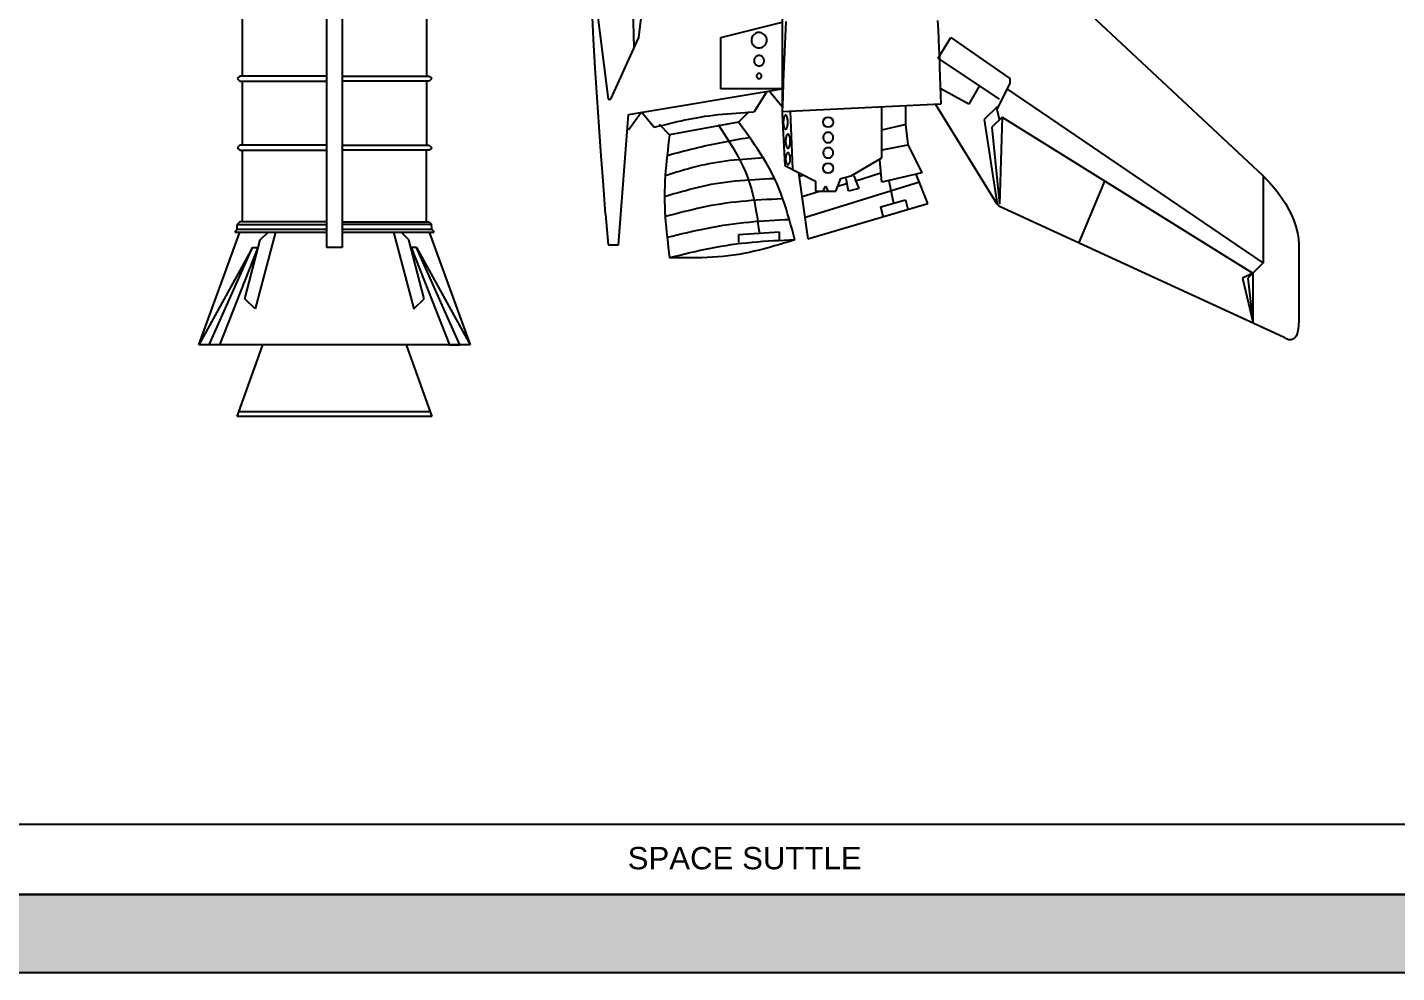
# Model space of a CAD drawing. Header units: millimetres. Extents: x 15433 to 243506, y 235846 to 321695.
# Drawn here: x 154049 to 184703, y 235846 to 256996 of the extents above; entities that cross this region are included whole.
import ezdxf

# ---------------------------------------------------------------- set-up
doc = ezdxf.new("R2010")
doc.units = ezdxf.units.MM
doc.layers.add('www.cad-blocks.net', color=7, linetype='Continuous')
doc.styles.get("Standard").update_dxf_attribs({"font": 'arial.ttf'})

# ---------------------------------------------------------------- blocks, each defined once
blk = doc.blocks.new('A$C149D648B')
at = {"color": 7, "linetype": 'Continuous'}
for p, q in [((4696, 3779), (4696, 13057)), ((5040, 13057), (5040, 3779)), ((14890, 12484), (14890, 6758)), ((18612, 11969), (25656, 5383)), ((10594, 10251), (10995, 7101)), ((11511, 10308), (11568, 8247)), ((11683, 8476), (11855, 9965)), ((2806, 7617), (2806, 9048)), ((6929, 9048), (6929, 7617)), ((10668, 8445), (10633, 9099)), ((13515, 8476), (14890, 8819)), ((14347, 8588), (14321, 8582)), ((14374, 8590), (14347, 8588)), ((14401, 8588), (14374, 8590)), ((14427, 8582), (14401, 8588)), ((14971, 8840), (14955, 8502)), ((18370, 8862), (18381, 8650)), ((18381, 8650), (18391, 8439)), ((10707, 7791), (10668, 8445)), ((11053, 7101), (11683, 8476)), ((13515, 7330), (13515, 8476)), ((14205, 8445), (14202, 8418)), ((14202, 8418), (14205, 8392)), ((14211, 8471), (14205, 8445)), ((14205, 8392), (14211, 8365)), ((14221, 8496), (14211, 8471)), ((14211, 8365), (14221, 8340)), ((14235, 8519), (14221, 8496)), ((14221, 8340), (14235, 8318)), ((14253, 8540), (14235, 8519)), ((14235, 8318), (14253, 8297)), ((14273, 8557), (14253, 8540)), ((14253, 8297), (14273, 8279)), ((14296, 8572), (14273, 8557)), ((14273, 8279), (14296, 8265)), ((14321, 8582), (14296, 8572)), ((14452, 8572), (14427, 8582)), ((14475, 8557), (14452, 8572)), ((14452, 8265), (14475, 8279)), ((14496, 8540), (14475, 8557)), ((14475, 8279), (14496, 8297)), ((14513, 8519), (14496, 8540)), ((14496, 8297), (14513, 8318)), ((14527, 8496), (14513, 8519)), ((14513, 8318), (14527, 8340)), ((14537, 8471), (14527, 8496)), ((14527, 8340), (14537, 8365)), ((14544, 8445), (14537, 8471)), ((14537, 8365), (14544, 8392)), ((14546, 8418), (14544, 8445)), ((14544, 8392), (14546, 8418)), ((14955, 8502), (14940, 8164)), ((18383, 8018), (18669, 8476)), ((18391, 8439), (18400, 8230)), ((18669, 8476), (19986, 7559)), ((14261, 7978), (14260, 7960)), ((14265, 7996), (14261, 7978)), ((14272, 8012), (14265, 7996)), ((14281, 8028), (14272, 8012)), ((14293, 8041), (14281, 8028)), ((14307, 8053), (14293, 8041)), ((14296, 8265), (14321, 8255)), ((14322, 8062), (14307, 8053)), ((14321, 8255), (14347, 8249)), ((14339, 8069), (14322, 8062)), ((14356, 8073), (14339, 8069)), ((14347, 8249), (14374, 8247)), ((14374, 8075), (14356, 8073)), ((14374, 8247), (14401, 8249)), ((14392, 8073), (14374, 8075)), ((14409, 8069), (14392, 8073)), ((14401, 8249), (14427, 8255)), ((14426, 8062), (14409, 8069)), ((14441, 8053), (14426, 8062)), ((14427, 8255), (14452, 8265)), ((14455, 8041), (14441, 8053)), ((14467, 8028), (14455, 8041)), ((14476, 8012), (14467, 8028)), ((14483, 7996), (14476, 8012)), ((14487, 7978), (14483, 7996)), ((14489, 7960), (14487, 7978)), ((14940, 8164), (14927, 7827)), ((19757, 7101), (18383, 8018)), ((18400, 8230), (18409, 8021)), ((18409, 8021), (18416, 7813)), ((10749, 7138), (10707, 7791)), ((14260, 7960), (14261, 7942)), ((14261, 7942), (14265, 7925)), ((14265, 7925), (14272, 7908)), ((14272, 7908), (14281, 7893)), ((14281, 7893), (14293, 7879)), ((14293, 7879), (14307, 7868)), ((14307, 7868), (14322, 7858)), ((14322, 7858), (14339, 7851)), ((14339, 7851), (14356, 7847)), ((14348, 7668), (14340, 7663)), ((14357, 7671), (14348, 7668)), ((14356, 7847), (14374, 7846)), ((14365, 7673), (14357, 7671)), ((14374, 7674), (14365, 7673)), ((14374, 7846), (14392, 7847)), ((14383, 7673), (14374, 7674)), ((14392, 7671), (14383, 7673)), ((14392, 7847), (14409, 7851)), ((14400, 7668), (14392, 7671)), ((14408, 7663), (14400, 7668)), ((14409, 7851), (14426, 7858)), ((14426, 7858), (14441, 7868)), ((14441, 7868), (14455, 7879)), ((14455, 7879), (14467, 7893)), ((14467, 7893), (14476, 7908)), ((14476, 7908), (14483, 7925)), ((14483, 7925), (14487, 7942)), ((14487, 7942), (14489, 7960)), ((14927, 7827), (14914, 7489)), ((18416, 7813), (18422, 7606)), ((2749, 7617), (2692, 7559)), ((2692, 7559), (2749, 7502)), ((4696, 7617), (2749, 7617)), ((2749, 7502), (4696, 7502)), ((2806, 6070), (2806, 7502)), ((5040, 7617), (6987, 7617)), ((6987, 7502), (5040, 7502)), ((6929, 7502), (6929, 6070)), ((6987, 7617), (7044, 7559)), ((7044, 7559), (6987, 7502)), ((14318, 7626), (14317, 7617)), ((14317, 7617), (14318, 7607)), ((14320, 7634), (14318, 7626)), ((14318, 7607), (14320, 7599)), ((14323, 7643), (14320, 7634)), ((14320, 7599), (14323, 7591)), ((14328, 7650), (14323, 7643)), ((14323, 7591), (14328, 7583)), ((14334, 7657), (14328, 7650)), ((14328, 7583), (14334, 7576)), ((14340, 7663), (14334, 7657)), ((14334, 7576), (14340, 7570)), ((14340, 7570), (14348, 7565)), ((14348, 7565), (14357, 7562)), ((14357, 7562), (14365, 7560)), ((14365, 7560), (14374, 7559)), ((14374, 7559), (14383, 7560)), ((14383, 7560), (14392, 7562)), ((14392, 7562), (14400, 7565)), ((14400, 7565), (14408, 7570)), ((14415, 7657), (14408, 7663)), ((14408, 7570), (14415, 7576)), ((14421, 7650), (14415, 7657)), ((14415, 7576), (14421, 7583)), ((14425, 7643), (14421, 7650)), ((14421, 7583), (14425, 7591)), ((14429, 7634), (14425, 7643)), ((14425, 7591), (14429, 7599)), ((14431, 7626), (14429, 7634)), ((14429, 7599), (14431, 7607)), ((14431, 7617), (14431, 7626)), ((14431, 7607), (14431, 7617)), ((14914, 7489), (14902, 7152)), ((18422, 7606), (18429, 7399)), ((18429, 7399), (18434, 7193)), ((19299, 7387), (19070, 6987)), ((19700, 6872), (19986, 7445)), ((19986, 7559), (19986, 7445)), ((10794, 6484), (10749, 7138)), ((10995, 7101), (11053, 7101)), ((11453, 6758), (14890, 7330)), ((14890, 7330), (13515, 7330)), ((14546, 7273), (14260, 6815)), ((14890, 6929), (14603, 7273)), ((14902, 7152), (14890, 6815)), ((18434, 7193), (18440, 6987)), ((19070, 6987), (18440, 7330)), ((25656, 3436), (19929, 7330)), ((11224, 3837), (11453, 6758)), ((11453, 6414), (11740, 6815)), ((11740, 6815), (12026, 6471)), ((13355, 6742), (13456, 6753)), ((13456, 6753), (13556, 6763)), ((13556, 6763), (13656, 6772)), ((13656, 6772), (13756, 6781)), ((13756, 6781), (13857, 6788)), ((13857, 6788), (13958, 6795)), ((14145, 6815), (13916, 6586)), ((13958, 6795), (14058, 6802)), ((14058, 6802), (14159, 6808)), ((14159, 6808), (14260, 6815)), ((18440, 6987), (14890, 6815)), ((14890, 6758), (14947, 5612)), ((15072, 6820), (15124, 5530)), ((17123, 5784), (17123, 6929)), ((17651, 6951), (17651, 6530)), ((19700, 4753), (18326, 6987)), ((19700, 6929), (19414, 6643)), ((19757, 6643), (19700, 6872)), ((10841, 5831), (10794, 6484)), ((12026, 6471), (12112, 6493)), ((12112, 6493), (12197, 6514)), ((12370, 6299), (12141, 6529)), ((12197, 6514), (12283, 6536)), ((12283, 6536), (12368, 6556)), ((12368, 6556), (12454, 6577)), ((13916, 6586), (12370, 6299)), ((12454, 6577), (12540, 6597)), ((12540, 6597), (12626, 6616)), ((12626, 6616), (12712, 6635)), ((12712, 6635), (12798, 6653)), ((12798, 6653), (12884, 6670)), ((12884, 6670), (12970, 6685)), ((12970, 6685), (13057, 6700)), ((13057, 6700), (13156, 6716)), ((13156, 6716), (13256, 6729)), ((13256, 6729), (13355, 6742)), ((13458, 6529), (13524, 6427)), ((13990, 6484), (13916, 6586)), ((14063, 6382), (13990, 6484)), ((14915, 6607), (14914, 6583)), ((14914, 6583), (14915, 6558)), ((14917, 6631), (14915, 6607)), ((14915, 6558), (14917, 6534)), ((14920, 6654), (14917, 6631)), ((14917, 6534), (14920, 6511)), ((14924, 6675), (14920, 6654)), ((14920, 6511), (14924, 6490)), ((14929, 6694), (14924, 6675)), ((14924, 6490), (14929, 6471)), ((14936, 6711), (14929, 6694)), ((14929, 6471), (14936, 6455)), ((14943, 6723), (14936, 6711)), ((14936, 6455), (14943, 6442)), ((14951, 6733), (14943, 6723)), ((14943, 6442), (14951, 6433)), ((14958, 6739), (14951, 6733)), ((14967, 6741), (14958, 6739)), ((14975, 6739), (14967, 6741)), ((14983, 6733), (14975, 6739)), ((14991, 6723), (14983, 6733)), ((14983, 6433), (14991, 6442)), ((14998, 6711), (14991, 6723)), ((14991, 6442), (14998, 6455)), ((15004, 6694), (14998, 6711)), ((14998, 6455), (15004, 6471)), ((15009, 6675), (15004, 6694)), ((15004, 6471), (15009, 6490)), ((15013, 6654), (15009, 6675)), ((15009, 6490), (15013, 6511)), ((15017, 6631), (15013, 6654)), ((15013, 6511), (15017, 6534)), ((15019, 6607), (15017, 6631)), ((15017, 6534), (15019, 6558)), ((15019, 6583), (15019, 6607)), ((15019, 6558), (15019, 6583)), ((17123, 6414), (17638, 6529)), ((17651, 6530), (17704, 6083)), ((19414, 6643), (19700, 4753)), ((19815, 6700), (19585, 6471)), ((19585, 6471), (19757, 4753)), ((19815, 6700), (19757, 4753)), ((19815, 6700), (25427, 3207)), ((12356, 6185), (12341, 6070)), ((12370, 6299), (12356, 6185)), ((13457, 6118), (13533, 6133)), ((13524, 6427), (13591, 6325)), ((13533, 6133), (13610, 6147)), ((13591, 6325), (13656, 6223)), ((13610, 6147), (13686, 6161)), ((13656, 6223), (13720, 6120)), ((13686, 6161), (13762, 6175)), ((13762, 6175), (13839, 6189)), ((13839, 6189), (13915, 6202)), ((13915, 6202), (13992, 6216)), ((13992, 6216), (14069, 6229)), ((14136, 6280), (14063, 6382)), ((14069, 6229), (14145, 6242)), ((14208, 6177), (14136, 6280)), ((14279, 6074), (14208, 6177)), ((14951, 6433), (14958, 6427)), ((14958, 6427), (14967, 6425)), ((14967, 6425), (14975, 6427)), ((14969, 6210), (14967, 6186)), ((14967, 6186), (14967, 6162)), ((14967, 6162), (14967, 6137)), ((14967, 6137), (14969, 6113)), ((14973, 6233), (14969, 6210)), ((14977, 6255), (14973, 6233)), ((14975, 6427), (14983, 6433)), ((14982, 6273), (14977, 6255)), ((14988, 6289), (14982, 6273)), ((14995, 6302), (14988, 6289)), ((15003, 6312), (14995, 6302)), ((15011, 6317), (15003, 6312)), ((15019, 6320), (15011, 6317)), ((15028, 6317), (15019, 6320)), ((15035, 6312), (15028, 6317)), ((15043, 6302), (15035, 6312)), ((15050, 6289), (15043, 6302)), ((15057, 6273), (15050, 6289)), ((15062, 6255), (15057, 6273)), ((15066, 6233), (15062, 6255)), ((15069, 6210), (15066, 6233)), ((15071, 6186), (15069, 6210)), ((15069, 6113), (15071, 6137)), ((15072, 6162), (15071, 6186)), ((15071, 6137), (15072, 6162)), ((15807, 6260), (15806, 6242)), ((15806, 6242), (15807, 6224)), ((15812, 6278), (15807, 6260)), ((15807, 6224), (15812, 6207)), ((15818, 6294), (15812, 6278)), ((15812, 6207), (15818, 6190)), ((15828, 6310), (15818, 6294)), ((15818, 6190), (15828, 6175)), ((15839, 6323), (15828, 6310)), ((15828, 6175), (15839, 6161)), ((15853, 6335), (15839, 6323)), ((15839, 6161), (15853, 6149)), ((15868, 6344), (15853, 6335)), ((15853, 6149), (15868, 6140)), ((15885, 6351), (15868, 6344)), ((15868, 6140), (15885, 6133)), ((15903, 6355), (15885, 6351)), ((15885, 6133), (15903, 6129)), ((15920, 6357), (15903, 6355)), ((15938, 6355), (15920, 6357)), ((15956, 6351), (15938, 6355)), ((15938, 6129), (15956, 6133)), ((15972, 6344), (15956, 6351)), ((15956, 6133), (15972, 6140)), ((15988, 6335), (15972, 6344)), ((15972, 6140), (15988, 6149)), ((16001, 6323), (15988, 6335)), ((15988, 6149), (16001, 6161)), ((16013, 6310), (16001, 6323)), ((16001, 6161), (16013, 6175)), ((16023, 6294), (16013, 6310)), ((16013, 6175), (16023, 6190)), ((16029, 6278), (16023, 6294)), ((16023, 6190), (16029, 6207)), ((16034, 6260), (16029, 6278)), ((16029, 6207), (16034, 6224)), ((16035, 6242), (16034, 6260)), ((16034, 6224), (16035, 6242)), ((2749, 6070), (2692, 6013)), ((2692, 6013), (2749, 5956)), ((4696, 6070), (2749, 6070)), ((2749, 5956), (4696, 5956)), ((2806, 4352), (2806, 5956)), ((5040, 6070), (6987, 6070)), ((6987, 5956), (5040, 5956)), ((6929, 4352), (6929, 5956)), ((6987, 6070), (7044, 6013)), ((7044, 6013), (6987, 5956)), ((10889, 5178), (10841, 5831)), ((12315, 5841), (12302, 5727)), ((12312, 5841), (12389, 5861)), ((12328, 5956), (12315, 5841)), ((12341, 6070), (12328, 5956)), ((12389, 5861), (12465, 5882)), ((12465, 5882), (12541, 5902)), ((12541, 5902), (12617, 5922)), ((12617, 5922), (12693, 5942)), ((12693, 5942), (12770, 5961)), ((12770, 5961), (12846, 5980)), ((12846, 5980), (12922, 5999)), ((12922, 5999), (12999, 6017)), ((12999, 6017), (13075, 6036)), ((13075, 6036), (13152, 6053)), ((13152, 6053), (13229, 6070)), ((13229, 6070), (13305, 6086)), ((13305, 6086), (13381, 6102)), ((13381, 6102), (13457, 6118)), ((13720, 6120), (13783, 6017)), ((13783, 6017), (13843, 5914)), ((13843, 5914), (13902, 5809)), ((14348, 5971), (14279, 6074)), ((14416, 5866), (14348, 5971)), ((14481, 5761), (14416, 5866)), ((14969, 6113), (14973, 6090)), ((14973, 5827), (14969, 5807)), ((14973, 6090), (14977, 6069)), ((14977, 5844), (14973, 5827)), ((14977, 6069), (14982, 6050)), ((14982, 5860), (14977, 5844)), ((14982, 6050), (14988, 6034)), ((14988, 5873), (14982, 5860)), ((14988, 6034), (14995, 6021)), ((14995, 5884), (14988, 5873)), ((14995, 6021), (15003, 6011)), ((15003, 5892), (14995, 5884)), ((15003, 6011), (15011, 6005)), ((15011, 5897), (15003, 5892)), ((15011, 6005), (15019, 6004)), ((15019, 5898), (15011, 5897)), ((15019, 6004), (15028, 6005)), ((15028, 5897), (15019, 5898)), ((15028, 6005), (15035, 6011)), ((15036, 5892), (15028, 5897)), ((15035, 6011), (15043, 6021)), ((15043, 5884), (15036, 5892)), ((15043, 6021), (15050, 6034)), ((15050, 5873), (15043, 5884)), ((15050, 6034), (15057, 6050)), ((15057, 5860), (15050, 5873)), ((15057, 6050), (15062, 6069)), ((15062, 5844), (15057, 5860)), ((15062, 6069), (15066, 6090)), ((15066, 5827), (15062, 5844)), ((15066, 6090), (15069, 6113)), ((15069, 5807), (15066, 5827)), ((15807, 5916), (15806, 5898)), ((15806, 5898), (15807, 5881)), ((15812, 5934), (15807, 5916)), ((15807, 5881), (15812, 5863)), ((15818, 5950), (15812, 5934)), ((15812, 5863), (15818, 5846)), ((15828, 5966), (15818, 5950)), ((15818, 5846), (15828, 5831)), ((15839, 5980), (15828, 5966)), ((15828, 5831), (15839, 5817)), ((15853, 5991), (15839, 5980)), ((15868, 6000), (15853, 5991)), ((15885, 6007), (15868, 6000)), ((15903, 6012), (15885, 6007)), ((15903, 6129), (15920, 6127)), ((15920, 6013), (15903, 6012)), ((15920, 6127), (15938, 6129)), ((15938, 6012), (15920, 6013)), ((15956, 6007), (15938, 6012)), ((15972, 6000), (15956, 6007)), ((15988, 5991), (15972, 6000)), ((16001, 5980), (15988, 5991)), ((16013, 5966), (16001, 5980)), ((16001, 5817), (16013, 5831)), ((16023, 5950), (16013, 5966)), ((16013, 5831), (16023, 5846)), ((16029, 5934), (16023, 5950)), ((16023, 5846), (16029, 5863)), ((16034, 5916), (16029, 5934)), ((16029, 5863), (16034, 5881)), ((16035, 5898), (16034, 5916)), ((16034, 5881), (16035, 5898)), ((17696, 6070), (17123, 5956)), ((17704, 6083), (18020, 5451)), ((12291, 5612), (12281, 5497)), ((12302, 5727), (12291, 5612)), ((12796, 5543), (12706, 5517)), ((12887, 5567), (12796, 5543)), ((12978, 5590), (12887, 5567)), ((13069, 5612), (12978, 5590)), ((13160, 5633), (13069, 5612)), ((13251, 5652), (13160, 5633)), ((13343, 5669), (13251, 5652)), ((13438, 5686), (13343, 5669)), ((13532, 5700), (13438, 5686)), ((13627, 5713), (13532, 5700)), ((13722, 5724), (13627, 5713)), ((13817, 5735), (13722, 5724)), ((13913, 5744), (13817, 5735)), ((13902, 5809), (13957, 5704)), ((14008, 5752), (13913, 5744)), ((13957, 5704), (14010, 5597)), ((14104, 5759), (14008, 5752)), ((14010, 5597), (14059, 5489)), ((14200, 5766), (14104, 5759)), ((14296, 5772), (14200, 5766)), ((14392, 5778), (14296, 5772)), ((14489, 5784), (14392, 5778)), ((14545, 5654), (14481, 5761)), ((14606, 5546), (14545, 5654)), ((14663, 5437), (14606, 5546)), ((14947, 5612), (15634, 5268)), ((14969, 5807), (14967, 5787)), ((14967, 5787), (14967, 5767)), ((14967, 5767), (14967, 5746)), ((14967, 5746), (14969, 5726)), ((14969, 5726), (14973, 5707)), ((14973, 5707), (14977, 5689)), ((14977, 5689), (14982, 5674)), ((14982, 5674), (14988, 5660)), ((14988, 5660), (14995, 5649)), ((14995, 5649), (15003, 5642)), ((15003, 5642), (15011, 5637)), ((15011, 5637), (15019, 5635)), ((15019, 5635), (15028, 5637)), ((15028, 5637), (15036, 5642)), ((15036, 5642), (15043, 5649)), ((15043, 5649), (15050, 5660)), ((15050, 5660), (15057, 5674)), ((15057, 5674), (15062, 5689)), ((15062, 5689), (15066, 5707)), ((15066, 5707), (15069, 5726)), ((15071, 5787), (15069, 5807)), ((15069, 5726), (15071, 5746)), ((15072, 5767), (15071, 5787)), ((15071, 5746), (15072, 5767)), ((15839, 5817), (15853, 5806)), ((15853, 5806), (15868, 5796)), ((15868, 5796), (15885, 5790)), ((15885, 5790), (15903, 5785)), ((15903, 5785), (15920, 5784)), ((15920, 5784), (15938, 5785)), ((15938, 5785), (15956, 5790)), ((15956, 5790), (15972, 5796)), ((15972, 5796), (15988, 5806)), ((15988, 5806), (16001, 5817)), ((16436, 5383), (17123, 5784)), ((17125, 5240), (17073, 5740)), ((12345, 5410), (12255, 5383)), ((12265, 5268), (12260, 5154)), ((12272, 5383), (12265, 5268)), ((12281, 5497), (12272, 5383)), ((12435, 5438), (12345, 5410)), ((12526, 5465), (12435, 5438)), ((12616, 5491), (12526, 5465)), ((12706, 5517), (12616, 5491)), ((13304, 5194), (13401, 5211)), ((13401, 5211), (13509, 5229)), ((13509, 5229), (13618, 5244)), ((13618, 5244), (13727, 5258)), ((13727, 5258), (13836, 5270)), ((13836, 5270), (13946, 5280)), ((13946, 5280), (14056, 5289)), ((14056, 5289), (14166, 5297)), ((14059, 5489), (14104, 5380)), ((14104, 5380), (14145, 5268)), ((14145, 5268), (14175, 5177)), ((14166, 5297), (14276, 5304)), ((14276, 5304), (14386, 5310)), ((14386, 5310), (14497, 5316)), ((14497, 5316), (14607, 5321)), ((14607, 5321), (14718, 5326)), ((14718, 5326), (14663, 5437)), ((14767, 5217), (14718, 5326)), ((14814, 5106), (14767, 5217)), ((15256, 5451), (15467, 3977)), ((15256, 5372), (15361, 5398)), ((17967, 5240), (15414, 4451)), ((15634, 5268), (15634, 5040)), ((16092, 5040), (16207, 5326)), ((16151, 5161), (16335, 5214)), ((16207, 5326), (16436, 5383)), ((16378, 5040), (16321, 5326)), ((16493, 5383), (16608, 5097)), ((16520, 5267), (17099, 5451)), ((18020, 5451), (17125, 5240)), ((17388, 4767), (17283, 5267)), ((18151, 4767), (17888, 5425)), ((22105, 5268), (21533, 3894)), ((25656, 5383), (25661, 5378)), ((25656, 5383), (25656, 3436)), ((25661, 5378), (25665, 5374)), ((25665, 5374), (25670, 5369)), ((25670, 5369), (25675, 5364)), ((25675, 5364), (25680, 5359)), ((25680, 5359), (25684, 5354)), ((25684, 5354), (25689, 5350)), ((25689, 5350), (25694, 5345)), ((25694, 5345), (25699, 5340)), ((25699, 5340), (25704, 5336)), ((25704, 5336), (25708, 5331)), ((25708, 5331), (25713, 5326)), ((25713, 5326), (25810, 5224)), ((25810, 5224), (25903, 5116)), ((10938, 4524), (10889, 5178)), ((12257, 5040), (12255, 4925)), ((12255, 4925), (12350, 4952)), ((12255, 4925), (12257, 4811)), ((12260, 5154), (12257, 5040)), ((12350, 4952), (12445, 4980)), ((12445, 4980), (12540, 5007)), ((12540, 5007), (12635, 5033)), ((12635, 5033), (12730, 5059)), ((12730, 5059), (12825, 5085)), ((12825, 5085), (12921, 5109)), ((12921, 5109), (13016, 5132)), ((13016, 5132), (13112, 5154)), ((13112, 5154), (13208, 5175)), ((13208, 5175), (13304, 5194)), ((14175, 5177), (14202, 5085)), ((14202, 5085), (14227, 4991)), ((14227, 4991), (14249, 4897)), ((14858, 4994), (14814, 5106)), ((14900, 4881), (14858, 4994)), ((15335, 4924), (15704, 5030)), ((15634, 5040), (16092, 5040)), ((15806, 5040), (15863, 5154)), ((15863, 5154), (15920, 5040)), ((16608, 5097), (16378, 5040)), ((25903, 5116), (25993, 5004)), ((25993, 5004), (26078, 4887)), ((12257, 4811), (12260, 4696)), ((12260, 4696), (12265, 4581)), ((12778, 4601), (12673, 4575)), ((12883, 4626), (12778, 4601)), ((12988, 4651), (12883, 4626)), ((13093, 4674), (12988, 4651)), ((13198, 4696), (13093, 4674)), ((13303, 4717), (13198, 4696)), ((13409, 4736), (13303, 4717)), ((13515, 4753), (13409, 4736)), ((13628, 4770), (13515, 4753)), ((13742, 4785), (13628, 4770)), ((13856, 4798), (13742, 4785)), ((13970, 4810), (13856, 4798)), ((14085, 4820), (13970, 4810)), ((14199, 4829), (14085, 4820)), ((14314, 4837), (14199, 4829)), ((14249, 4897), (14269, 4802)), ((14269, 4802), (14287, 4706)), ((14287, 4706), (14304, 4610)), ((14304, 4610), (14320, 4513)), ((14429, 4844), (14314, 4837)), ((14544, 4851), (14429, 4844)), ((14659, 4857), (14544, 4851)), ((14774, 4862), (14659, 4857)), ((14890, 4868), (14774, 4862)), ((14939, 4768), (14900, 4881)), ((14976, 4653), (14939, 4768)), ((15012, 4537), (14976, 4653)), ((15467, 3977), (18151, 4767)), ((17099, 4688), (17651, 4846)), ((17151, 4477), (17099, 4688)), ((17651, 4846), (17704, 4635)), ((19757, 4696), (19700, 4753)), ((26114, 1775), (19757, 4696)), ((26078, 4887), (26157, 4765)), ((26157, 4765), (26229, 4641)), ((26229, 4641), (26293, 4512)), ((2749, 4352), (2692, 4295)), ((2692, 4295), (4696, 4295)), ((2692, 4180), (2692, 4295)), ((4696, 4352), (2749, 4352)), ((5040, 4352), (6987, 4352)), ((7044, 4295), (5040, 4295)), ((6987, 4352), (7044, 4295)), ((10938, 4524), (10995, 3837)), ((12360, 4494), (12255, 4467)), ((12265, 4581), (12272, 4467)), ((12272, 4467), (12281, 4352)), ((12281, 4352), (12291, 4238)), ((12464, 4521), (12360, 4494)), ((12569, 4548), (12464, 4521)), ((12673, 4575), (12569, 4548)), ((13571, 4277), (13687, 4295)), ((13687, 4295), (13801, 4311)), ((13801, 4311), (13914, 4324)), ((13914, 4324), (14029, 4337)), ((14029, 4337), (14143, 4348)), ((14143, 4348), (14257, 4359)), ((14257, 4359), (14372, 4368)), ((14320, 4513), (14334, 4416)), ((14334, 4416), (14348, 4318)), ((14348, 4318), (14361, 4221)), ((14372, 4368), (14486, 4376)), ((14486, 4376), (14601, 4383)), ((14601, 4383), (14716, 4391)), ((14716, 4391), (14831, 4397)), ((14831, 4397), (14946, 4404)), ((14946, 4404), (15061, 4410)), ((15047, 4421), (15012, 4537)), ((15080, 4304), (15047, 4421)), ((15112, 4187), (15080, 4304)), ((26293, 4512), (26348, 4381)), ((26348, 4381), (26393, 4248)), ((1832, 1604), (2749, 4123)), ((2692, 4180), (2634, 4123)), ((2634, 4123), (4696, 4123)), ((4696, 4180), (2692, 4180)), ((3550, 4123), (3092, 2405)), ((3207, 3951), (3379, 4123)), ((7044, 4180), (5040, 4180)), ((5040, 4123), (7101, 4123)), ((6185, 4123), (6643, 2405)), ((6529, 3951), (6357, 4123)), ((6987, 4123), (7903, 1604)), ((7101, 4123), (7044, 4180)), ((12291, 4238), (12302, 4123)), ((12302, 4123), (12315, 4009)), ((12312, 4009), (12427, 4036)), ((12315, 4009), (12328, 3894)), ((12427, 4036), (12541, 4064)), ((12541, 4064), (12655, 4090)), ((12655, 4090), (12769, 4117)), ((12769, 4117), (12883, 4143)), ((12883, 4143), (12997, 4168)), ((12997, 4168), (13112, 4192)), ((13112, 4192), (13226, 4215)), ((13226, 4215), (13341, 4237)), ((13341, 4237), (13456, 4258)), ((13456, 4258), (13571, 4277)), ((14832, 4123), (13916, 4066)), ((13916, 4066), (13916, 3894)), ((14361, 4221), (14374, 4123)), ((14832, 3951), (14832, 4123)), ((15144, 4069), (15112, 4187)), ((15176, 3951), (15144, 4069)), ((26393, 4248), (26427, 4112)), ((26427, 4112), (26449, 3975)), ((3035, 3779), (1832, 1604)), ((2061, 1604), (3035, 3779)), ((3150, 3779), (2291, 1604)), ((2863, 2634), (3207, 3951)), ((3035, 3779), (3150, 3779)), ((5040, 3779), (4696, 3779)), ((6872, 2634), (6529, 3951)), ((6586, 3779), (7445, 1604)), ((6700, 3779), (6586, 3779)), ((7674, 1604), (6700, 3779)), ((6700, 3779), (7903, 1604)), ((10995, 3837), (11224, 3837)), ((12328, 3894), (12341, 3780)), ((12341, 3780), (12356, 3665)), ((12940, 3685), (12826, 3659)), ((13054, 3710), (12940, 3685)), ((13169, 3734), (13054, 3710)), ((13284, 3757), (13169, 3734)), ((13399, 3779), (13284, 3757)), ((13514, 3800), (13399, 3779)), ((13629, 3819), (13514, 3800)), ((13744, 3837), (13629, 3819)), ((13862, 3853), (13744, 3837)), ((13981, 3867), (13862, 3853)), ((14100, 3880), (13981, 3867)), ((14219, 3892), (14100, 3880)), ((14263, 3696), (14148, 3670)), ((14338, 3902), (14219, 3892)), ((14378, 3724), (14263, 3696)), ((14458, 3911), (14338, 3902)), ((14493, 3753), (14378, 3724)), ((14577, 3919), (14458, 3911)), ((14607, 3784), (14493, 3753)), ((14697, 3927), (14577, 3919)), ((14721, 3816), (14607, 3784)), ((14816, 3933), (14697, 3927)), ((14835, 3849), (14721, 3816)), ((14936, 3940), (14816, 3933)), ((14948, 3883), (14835, 3849)), ((15056, 3946), (14936, 3940)), ((15062, 3917), (14948, 3883)), ((15176, 3951), (15056, 3946)), ((15176, 3951), (15062, 3917)), ((26449, 3975), (26458, 3837)), ((26458, 3837), (26458, 3832)), ((26458, 3832), (26458, 3827)), ((26458, 3827), (26458, 3823)), ((26458, 3823), (26458, 3818)), ((26458, 3818), (26458, 3813)), ((26458, 3813), (26458, 3808)), ((26458, 3808), (26458, 3803)), ((26458, 3803), (26458, 3799)), ((26458, 3799), (26458, 3794)), ((26458, 3794), (26458, 3789)), ((26458, 3789), (26458, 3784)), ((26458, 3784), (26458, 3779)), ((26458, 3779), (26458, 2176)), ((12356, 3665), (12370, 3550)), ((12484, 3578), (12370, 3550)), ((12490, 3549), (12370, 3550)), ((12598, 3605), (12484, 3578)), ((12610, 3548), (12490, 3549)), ((12712, 3632), (12598, 3605)), ((12730, 3548), (12610, 3548)), ((12826, 3659), (12712, 3632)), ((12850, 3548), (12730, 3548)), ((12970, 3549), (12850, 3548)), ((13090, 3552), (12970, 3549)), ((13209, 3556), (13090, 3552)), ((13328, 3562), (13209, 3556)), ((13447, 3570), (13328, 3562)), ((13566, 3580), (13447, 3570)), ((13684, 3593), (13566, 3580)), ((13801, 3608), (13684, 3593)), ((13917, 3626), (13801, 3608)), ((14033, 3647), (13917, 3626)), ((14148, 3670), (14033, 3647)), ((25656, 3436), (25427, 3207)), ((25427, 3207), (25198, 3092)), ((25198, 3092), (25427, 2119)), ((25427, 3207), (25312, 3092)), ((25312, 3092), (25427, 2119)), ((25427, 3207), (25427, 2119)), ((3092, 2405), (2863, 2634)), ((6643, 2405), (6872, 2634)), ((26458, 2176), (26455, 2122)), ((26427, 1875), (26414, 1835)), ((26437, 1919), (26427, 1875)), ((26444, 1967), (26437, 1919)), ((26449, 2017), (26444, 1967)), ((26453, 2069), (26449, 2017)), ((26455, 2122), (26453, 2069)), ((7903, 1604), (1832, 1604)), ((2291, 1604), (2061, 1604)), ((2692, 0), (3264, 1604)), ((6471, 1604), (7044, 0)), ((7445, 1604), (7674, 1604)), ((26123, 1769), (26114, 1775)), ((26132, 1763), (26123, 1769)), ((26141, 1757), (26132, 1763)), ((26151, 1751), (26141, 1757)), ((26160, 1745), (26151, 1751)), ((26169, 1740), (26160, 1745)), ((26178, 1735), (26169, 1740)), ((26188, 1730), (26178, 1735)), ((26198, 1726), (26188, 1730)), ((26208, 1723), (26198, 1726)), ((26218, 1720), (26208, 1723)), ((26229, 1718), (26218, 1720)), ((26233, 1717), (26229, 1718)), ((26238, 1717), (26233, 1717)), ((26243, 1716), (26238, 1717)), ((26248, 1716), (26243, 1716)), ((26253, 1716), (26248, 1716)), ((26258, 1716), (26253, 1716)), ((26262, 1716), (26258, 1716)), ((26267, 1716), (26262, 1716)), ((26272, 1716), (26267, 1716)), ((26277, 1717), (26272, 1716)), ((26281, 1717), (26277, 1717)), ((26286, 1718), (26281, 1717)), ((26322, 1728), (26286, 1718)), ((26352, 1746), (26322, 1728)), ((26377, 1770), (26352, 1746)), ((26398, 1800), (26377, 1770)), ((26414, 1835), (26398, 1800)), ((2749, 114), (6987, 114)), ((7044, 0), (2692, 0))]:
    blk.add_line(p, q, dxfattribs=at)
for centre in [(15920, 6586), (15920, 5555)]:
    blk.add_circle(centre, 114, dxfattribs=at)
blk.add_arc((5040, 4180), 2004, 0, 3.2699, dxfattribs=at)
blk = doc.blocks.new('FORMAT')
at = {"layer": 'www.cad-blocks.net', "true_color": 0x546d8e}
h = blk.add_hatch(color=155, dxfattribs=at)
h.set_gradient(color1=(68, 68, 68), color2=(84, 109, 142), tint=1)
h.paths.add_polyline_path([(25502, 237591), (25502, 235846), (243506, 235846), (243506, 237591)])
at = {"layer": 'www.cad-blocks.net', "color": 155, "true_color": 0x546d8e}
for p, q in [((152041, 239170), (185538, 239170)), ((243506, 237591), (25502, 237591)), ((25502, 237591), (243506, 237591)), ((25502, 237591), (243506, 237591)), ((25502, 237591), (243506, 237591)), ((25502, 235846), (243506, 235846))]:
    blk.add_line(p, q, dxfattribs=at)
blk.add_text('SPACE SUTTLE', height=500, dxfattribs=at).set_placement((167488, 238158))

msp = doc.modelspace()

# ---------------------------------------------------------------- block references
msp.add_blockref('A$C149D648B', (156057, 248291))
at = {"layer": 'www.cad-blocks.net'}
msp.add_blockref('FORMAT', (0, 0), dxfattribs=at)

doc.saveas('drawing.dxf')
